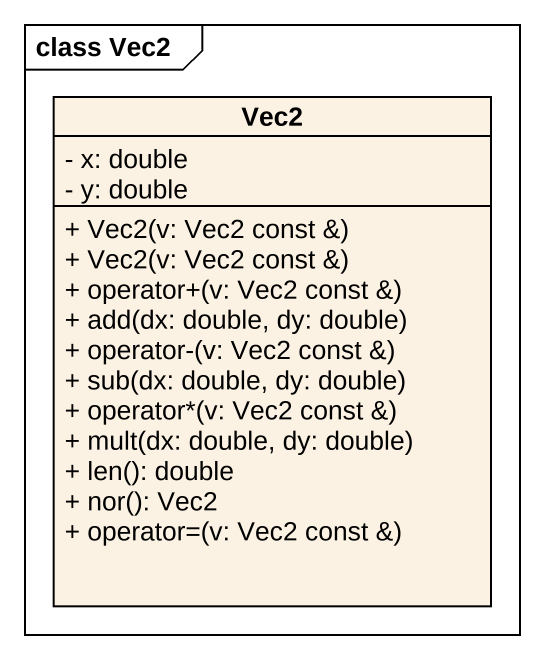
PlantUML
@startuml
mainframe class Vec2
hide circle
hide empty members
skinparam classAttributeIconSize 0
class Vec2 {
  - x: double
  - y: double
  + Vec2(v: Vec2 const &)
  + Vec2(v: Vec2 const &)
  + operator+(v: Vec2 const &)
  + add(dx: double, dy: double)
  + operator-(v: Vec2 const &)
  + sub(dx: double, dy: double)
  + operator*(v: Vec2 const &)
  + mult(dx: double, dy: double)
  + len(): double
  + nor(): Vec2
  + operator=(v: Vec2 const &)
}
@enduml
